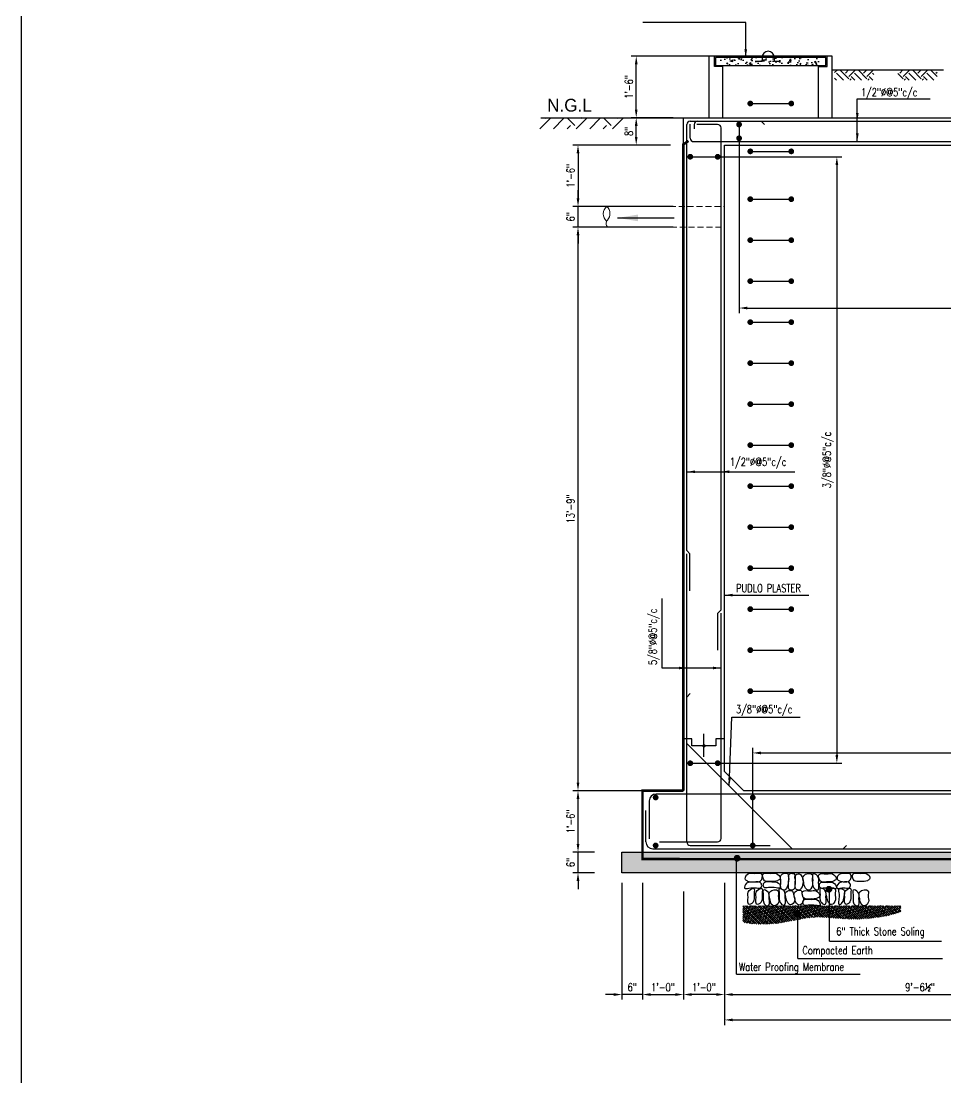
# Model space of a CAD drawing. Extents: x 646443 to 647667, y -185387 to -183933.
# Drawn here: x 646443.5 to 646714.2, y -184553.7 to -184244.3 of the extents above; entities that cross this region are included whole.
import ezdxf

# ---------------------------------------------------------------- set-up
doc = ezdxf.new("R2010")
doc.units = 0
doc.header["$LTSCALE"] = 20
doc.header["$MEASUREMENT"] = 0
doc.header["$PDMODE"] = 32
doc.linetypes.add('HIDDEN', pattern=[0.375, 0.25, -0.125])
doc.layers.get('0').update_dxf_attribs({"linetype": 'CONTINUOUS'})
doc.layers.get('DEFPOINTS').update_dxf_attribs({"linetype": 'CONTINUOUS'})
for name, color, linetype in [('A-TYP-DIM', 1, 'CONTINUOUS'), ('BEAM', 4, 'HIDDEN'), ('COL', 6, 'CONTINUOUS'), ('DIM', 1, 'CONTINUOUS'), ('GROUND LEVEL', 8, 'CONTINUOUS'), ('Hatach Concrete', 8, 'CONTINUOUS'), ('HATCH', 251, 'CONTINUOUS'), ('MH COVER', 52, 'CONTINUOUS'), ('S-HT-COMPACTEARTH', 1, 'CONTINUOUS'), ('S-HT-COMPACTED EARTH', 1, 'CONTINUOUS'), ('S-STONE', 1, 'CONTINUOUS'), ('S-TL', 2, 'CONTINUOUS'), ('SECTION', 4, 'CONTINUOUS'), ('SLAB', 15, 'CONTINUOUS'), ('ST-STEEL', 6, 'CONTINUOUS'), ('Wall', 4, 'CONTINUOUS'), ('Water Supply Details Text', 3, 'CONTINUOUS')]:
    doc.layers.add(name, color=color, linetype=linetype)
doc.layers.add('Text', color=11, linetype='CONTINUOUS', lineweight=5)
doc.styles.add('Century Gothic', font='GOTHIC.TTF')
doc.styles.add('rizwan', font='romans.shx', dxfattribs={"width": 0.75})
doc.dimstyles.new('STYLE-64', dxfattribs={"dimscale": 64, "dimtxt": 0.09375, "dimasz": 0.09375, "dimexe": 0.0625, "dimexo": 0.0625, "dimgap": 0.03125, "dimtad": 1, "dimzin": 3, "dimdsep": 46, "dimlunit": 4, "dimtxsty": 'rizwan', "dimcen": 0.125, "dimdle": 4, "dimclrd": 1, "dimclre": 1, "dimclrt": 2, "dimadec": 0, "dimazin": 0, "dimtfac": 0.5, "dimtix": 1, "dimtmove": 2, "dimatfit": 3, "dimfxl": 0, "dimfrac": 1, "dimtolj": 1, "dimtzin": 3, "dimarcsym": 0})

# ---------------------------------------------------------------- blocks, each defined once
blk = doc.blocks.new('*D8')
at = {"layer": 'A-TYP-DIM', "color": 1, "lineweight": -2, "ltscale": 1.5, "transparency": 16777216}
for p, q in [((646606.51, -184485.19), (646606.51, -184482.79)), ((646611.33, -184487.59), (646605.01, -184487.59)), ((646606.51, -184493.59), (646606.51, -184487.59)), ((646611.33, -184493.59), (646605.01, -184493.59)), ((646606.51, -184495.99), (646606.51, -184498.39))]:
    blk.add_line(p, q, dxfattribs=at)
at = {"layer": 'A-TYP-DIM', "color": 1, "ltscale": 1.5, "transparency": 16777216}
for points in [[(646606.11, -184485.19), (646606.91, -184485.19), (646606.51, -184487.59)], [(646606.11, -184495.99), (646606.91, -184495.99), (646606.51, -184493.59)]]:
    blk.add_solid(points, dxfattribs=at)
at = {"layer": 'DEFPOINTS', "color": 0, "ltscale": 1.5, "transparency": 16777216}
for p in [(646606.51, -184487.59), (646614.33, -184487.59), (646614.33, -184493.59)]:
    blk.add_point(p, dxfattribs=at)
at = {"layer": 'A-TYP-DIM', "color": 2, "ltscale": 1.5, "transparency": 16777216, "insert": (646604.36, -184490.59), "char_height": 2.344, "attachment_point": 5, "rotation": 90, "style": 'rizwan'}
blk.add_mtext('\\A1;6"', dxfattribs=at)
blk = doc.blocks.new('*D9')
at = {"layer": 'A-TYP-DIM', "color": 1, "lineweight": -2, "ltscale": 1.5, "transparency": 16777216}
for p, q in [((646617.33, -184469.59), (646605.01, -184469.59)), ((646606.51, -184485.19), (646606.51, -184471.99)), ((646611.33, -184487.59), (646605.01, -184487.59))]:
    blk.add_line(p, q, dxfattribs=at)
at = {"layer": 'A-TYP-DIM', "color": 1, "ltscale": 1.5, "transparency": 16777216}
for points in [[(646606.11, -184471.99), (646606.91, -184471.99), (646606.51, -184469.59)], [(646606.11, -184485.19), (646606.91, -184485.19), (646606.51, -184487.59)]]:
    blk.add_solid(points, dxfattribs=at)
at = {"layer": 'DEFPOINTS', "color": 0, "ltscale": 1.5, "transparency": 16777216}
for p in [(646606.51, -184469.59), (646620.33, -184469.59), (646614.33, -184487.59)]:
    blk.add_point(p, dxfattribs=at)
at = {"layer": 'A-TYP-DIM', "color": 2, "ltscale": 1.5, "transparency": 16777216, "insert": (646604.36, -184478.59), "char_height": 2.344, "attachment_point": 5, "rotation": 90, "style": 'rizwan'}
blk.add_mtext('\\A1;1\'-6"', dxfattribs=at)
blk = doc.blocks.new('*D10')
at = {"layer": 'A-TYP-DIM', "color": 1, "lineweight": -2, "ltscale": 1.5, "transparency": 16777216}
for p, q in [((646624.62, -184272.59), (646622.06, -184272.59)), ((646623.56, -184278.19), (646623.56, -184274.99)), ((646633.62, -184280.59), (646622.06, -184280.59))]:
    blk.add_line(p, q, dxfattribs=at)
at = {"layer": 'A-TYP-DIM', "color": 1, "ltscale": 1.5, "transparency": 16777216}
for points in [[(646623.16, -184274.99), (646623.96, -184274.99), (646623.56, -184272.59)], [(646623.16, -184278.19), (646623.96, -184278.19), (646623.56, -184280.59)]]:
    blk.add_solid(points, dxfattribs=at)
at = {"layer": 'DEFPOINTS', "color": 0, "ltscale": 1.5, "transparency": 16777216}
for p in [(646623.56, -184272.59), (646627.62, -184272.59), (646636.62, -184280.59)]:
    blk.add_point(p, dxfattribs=at)
at = {"layer": 'A-TYP-DIM', "color": 2, "ltscale": 1.5, "transparency": 16777216, "insert": (646621.42, -184276.59), "char_height": 2.344, "attachment_point": 5, "rotation": 90, "style": 'rizwan'}
blk.add_mtext('\\A1;8"', dxfattribs=at)
blk = doc.blocks.new('*D12')
at = {"layer": 'A-TYP-DIM', "color": 1, "lineweight": -2, "ltscale": 1.5, "transparency": 16777216}
for p, q in [((646649.39, -184500.29), (646649.39, -184530.76)), ((646763.89, -184516.85), (646763.89, -184530.76)), ((646651.79, -184529.26), (646761.49, -184529.26))]:
    blk.add_line(p, q, dxfattribs=at)
at = {"layer": 'A-TYP-DIM', "color": 1, "ltscale": 1.5, "transparency": 16777216}
for points in [[(646651.79, -184528.86), (646651.79, -184529.66), (646649.39, -184529.26)], [(646761.49, -184528.86), (646761.49, -184529.66), (646763.89, -184529.26)]]:
    blk.add_solid(points, dxfattribs=at)
at = {"layer": 'DEFPOINTS', "color": 0, "ltscale": 1.5, "transparency": 16777216}
for p in [(646649.39, -184497.29), (646763.89, -184513.85), (646763.89, -184529.26)]:
    blk.add_point(p, dxfattribs=at)
at = {"layer": 'A-TYP-DIM', "color": 2, "ltscale": 1.5, "transparency": 16777216, "insert": (646706.64, -184527.11), "char_height": 2.3438, "attachment_point": 5, "style": 'rizwan'}
blk.add_mtext('\\A1;9\'-6{\\H0.5x;\\S1#2;}"', dxfattribs=at)
blk = doc.blocks.new('*D13')
at = {"layer": 'A-TYP-DIM', "color": 1, "lineweight": -2, "ltscale": 1.5, "transparency": 16777216}
for p, q in [((646649.39, -184500.29), (646649.39, -184538.19)), ((647009.42, -184500.29), (647009.42, -184538.19)), ((646651.79, -184536.69), (647007.02, -184536.69))]:
    blk.add_line(p, q, dxfattribs=at)
at = {"layer": 'A-TYP-DIM', "color": 1, "ltscale": 1.5, "transparency": 16777216}
for points in [[(646651.79, -184536.29), (646651.79, -184537.09), (646649.39, -184536.69)], [(647007.02, -184536.29), (647007.02, -184537.09), (647009.42, -184536.69)]]:
    blk.add_solid(points, dxfattribs=at)
at = {"layer": 'DEFPOINTS', "color": 0, "ltscale": 1.5, "transparency": 16777216}
for p in [(646649.39, -184497.29), (647009.42, -184497.29), (647009.42, -184536.69)]:
    blk.add_point(p, dxfattribs=at)
at = {"layer": 'A-TYP-DIM', "color": 2, "ltscale": 1.5, "transparency": 16777216, "insert": (646829.4, -184534.54), "char_height": 2.344, "attachment_point": 5, "style": 'rizwan'}
blk.add_mtext('\\A1;30\'-0"', dxfattribs=at)
blk = doc.blocks.new('*D14')
at = {"layer": 'A-TYP-DIM', "color": 1, "lineweight": -2, "ltscale": 1.5, "transparency": 16777216}
for p, q in [((646619.39, -184496.59), (646619.39, -184530.76)), ((646625.39, -184496.59), (646625.39, -184530.76)), ((646616.99, -184529.26), (646614.59, -184529.26)), ((646625.39, -184529.26), (646619.39, -184529.26)), ((646627.79, -184529.26), (646630.19, -184529.26))]:
    blk.add_line(p, q, dxfattribs=at)
at = {"layer": 'A-TYP-DIM', "color": 1, "ltscale": 1.5, "transparency": 16777216}
for points in [[(646616.99, -184528.86), (646616.99, -184529.66), (646619.39, -184529.26)], [(646627.79, -184528.86), (646627.79, -184529.66), (646625.39, -184529.26)]]:
    blk.add_solid(points, dxfattribs=at)
at = {"layer": 'DEFPOINTS', "color": 0, "ltscale": 1.5, "transparency": 16777216}
for p in [(646619.39, -184493.59), (646625.39, -184493.59), (646619.39, -184529.26)]:
    blk.add_point(p, dxfattribs=at)
at = {"layer": 'A-TYP-DIM', "color": 2, "ltscale": 1.5, "transparency": 16777216, "insert": (646622.39, -184527.11), "char_height": 2.344, "attachment_point": 5, "style": 'rizwan'}
blk.add_mtext('\\A1;6"', dxfattribs=at)
blk = doc.blocks.new('*D15')
at = {"layer": 'A-TYP-DIM', "color": 1, "lineweight": -2, "ltscale": 1.5, "transparency": 16777216}
for p, q in [((646649.39, -184496.59), (646649.39, -184530.76)), ((646637.39, -184499.08), (646637.39, -184530.76)), ((646646.99, -184529.26), (646639.79, -184529.26))]:
    blk.add_line(p, q, dxfattribs=at)
at = {"layer": 'A-TYP-DIM', "color": 1, "ltscale": 1.5, "transparency": 16777216}
for points in [[(646639.79, -184528.86), (646639.79, -184529.66), (646637.39, -184529.26)], [(646646.99, -184528.86), (646646.99, -184529.66), (646649.39, -184529.26)]]:
    blk.add_solid(points, dxfattribs=at)
at = {"layer": 'DEFPOINTS', "color": 0, "ltscale": 1.5, "transparency": 16777216}
for p in [(646649.39, -184493.59), (646637.39, -184496.08), (646637.39, -184529.26)]:
    blk.add_point(p, dxfattribs=at)
at = {"layer": 'A-TYP-DIM', "color": 2, "ltscale": 1.5, "transparency": 16777216, "insert": (646643.39, -184527.11), "char_height": 2.344, "attachment_point": 5, "style": 'rizwan'}
blk.add_mtext('\\A1;1\'-0"', dxfattribs=at)
blk = doc.blocks.new('*D16')
at = {"layer": 'A-TYP-DIM', "color": 1, "lineweight": -2, "ltscale": 1.5, "transparency": 16777216}
for p, q in [((646634.39, -184304.59), (646605.01, -184304.59)), ((646606.51, -184467.19), (646606.51, -184306.99)), ((646634.39, -184469.59), (646605.01, -184469.59))]:
    blk.add_line(p, q, dxfattribs=at)
at = {"layer": 'A-TYP-DIM', "color": 1, "ltscale": 1.5, "transparency": 16777216}
for points in [[(646606.11, -184306.99), (646606.91, -184306.99), (646606.51, -184304.59)], [(646606.11, -184467.19), (646606.91, -184467.19), (646606.51, -184469.59)]]:
    blk.add_solid(points, dxfattribs=at)
at = {"layer": 'DEFPOINTS', "color": 0, "ltscale": 1.5, "transparency": 16777216}
for p in [(646606.51, -184304.59), (646637.39, -184304.59), (646637.39, -184469.59)]:
    blk.add_point(p, dxfattribs=at)
at = {"layer": 'A-TYP-DIM', "color": 2, "ltscale": 1.5, "transparency": 16777216, "insert": (646604.36, -184387.09), "char_height": 2.344, "attachment_point": 5, "rotation": 90, "style": 'rizwan'}
blk.add_mtext('\\A1;13\'-9"', dxfattribs=at)
blk = doc.blocks.new('*D17')
at = {"layer": 'A-TYP-DIM', "color": 1, "lineweight": -2, "ltscale": 1.5, "transparency": 16777216}
for p, q in [((646653.68, -184273.68), (646653.68, -184329.8)), ((647005.09, -184274.13), (647005.09, -184329.8)), ((646656.08, -184328.3), (647002.69, -184328.3))]:
    blk.add_line(p, q, dxfattribs=at)
at = {"layer": 'A-TYP-DIM', "color": 1, "ltscale": 1.5, "transparency": 16777216}
for points in [[(646656.08, -184327.9), (646656.08, -184328.7), (646653.68, -184328.3)], [(647002.69, -184327.9), (647002.69, -184328.7), (647005.09, -184328.3)]]:
    blk.add_solid(points, dxfattribs=at)
at = {"layer": 'DEFPOINTS', "color": 0, "ltscale": 1.5, "transparency": 16777216}
for p in [(646653.68, -184270.68), (647005.09, -184271.13), (647005.09, -184328.3)]:
    blk.add_point(p, dxfattribs=at)
at = {"layer": 'A-TYP-DIM', "color": 2, "ltscale": 1.5, "transparency": 16777216, "insert": (646829.39, -184325.76), "char_height": 2.3438, "attachment_point": 5, "style": 'rizwan'}
blk.add_mtext('\\A1;1/2"%%C@5"c/c', dxfattribs=at)
blk = doc.blocks.new('*D18')
at = {"layer": 'A-TYP-DIM', "color": 1, "lineweight": -2, "ltscale": 1.5, "transparency": 16777216}
for p, q in [((646657.68, -184486.7), (646657.68, -184457.04)), ((646660.08, -184458.54), (646992.69, -184458.54)), ((646995.09, -184486.26), (646995.09, -184457.04))]:
    blk.add_line(p, q, dxfattribs=at)
at = {"layer": 'A-TYP-DIM', "color": 1, "ltscale": 1.5, "transparency": 16777216}
for points in [[(646660.08, -184458.14), (646660.08, -184458.94), (646657.68, -184458.54)], [(646992.69, -184458.14), (646992.69, -184458.94), (646995.09, -184458.54)]]:
    blk.add_solid(points, dxfattribs=at)
at = {"layer": 'DEFPOINTS', "color": 0, "ltscale": 1.5, "transparency": 16777216}
for p in [(646995.09, -184458.54), (646657.68, -184489.7), (646995.09, -184489.26)]:
    blk.add_point(p, dxfattribs=at)
at = {"layer": 'A-TYP-DIM', "color": 2, "ltscale": 1.5, "transparency": 16777216, "insert": (646724.87, -184456.01), "char_height": 2.3438, "attachment_point": 5, "style": 'rizwan'}
blk.add_mtext('\\A1;1/2"%%C@5"c/c', dxfattribs=at)
blk = doc.blocks.new('*D19')
at = {"layer": 'A-TYP-DIM', "color": 1, "lineweight": -2, "ltscale": 1.5, "transparency": 16777216}
for p, q in [((646639.01, -184284.02), (646683.8, -184284.02)), ((646682.3, -184286.42), (646682.3, -184459.15)), ((646638.69, -184461.55), (646683.8, -184461.55))]:
    blk.add_line(p, q, dxfattribs=at)
at = {"layer": 'A-TYP-DIM', "color": 1, "ltscale": 1.5, "transparency": 16777216}
for points in [[(646681.9, -184286.42), (646682.7, -184286.42), (646682.3, -184284.02)], [(646681.9, -184459.15), (646682.7, -184459.15), (646682.3, -184461.55)]]:
    blk.add_solid(points, dxfattribs=at)
at = {"layer": 'DEFPOINTS', "color": 0, "ltscale": 1.5, "transparency": 16777216}
for p in [(646636.01, -184284.02), (646635.69, -184461.55), (646682.3, -184461.55)]:
    blk.add_point(p, dxfattribs=at)
at = {"layer": 'A-TYP-DIM', "color": 2, "ltscale": 1.5, "transparency": 16777216, "insert": (646679.76, -184372.78), "char_height": 2.3438, "attachment_point": 5, "rotation": 90, "style": 'rizwan'}
blk.add_mtext('\\A1;3/8"%%C@5"c/c', dxfattribs=at)
blk = doc.blocks.new('*D33')
at = {"layer": 'A-TYP-DIM', "color": 1, "lineweight": -2, "ltscale": 1.5, "transparency": 16777216}
for p, q in [((646646.39, -184254.59), (646622.06, -184254.59)), ((646623.56, -184270.19), (646623.56, -184256.99)), ((646634.39, -184272.59), (646622.06, -184272.59))]:
    blk.add_line(p, q, dxfattribs=at)
at = {"layer": 'A-TYP-DIM', "color": 1, "ltscale": 1.5, "transparency": 16777216}
for points in [[(646623.16, -184256.99), (646623.96, -184256.99), (646623.56, -184254.59)], [(646623.16, -184270.19), (646623.96, -184270.19), (646623.56, -184272.59)]]:
    blk.add_solid(points, dxfattribs=at)
at = {"layer": 'DEFPOINTS', "color": 0, "ltscale": 1.5, "transparency": 16777216}
for p in [(646623.56, -184254.59), (646649.39, -184254.59), (646637.39, -184272.59)]:
    blk.add_point(p, dxfattribs=at)
at = {"layer": 'A-TYP-DIM', "color": 2, "ltscale": 1.5, "transparency": 16777216, "insert": (646621.42, -184263.59), "char_height": 2.344, "attachment_point": 5, "rotation": 90, "style": 'rizwan'}
blk.add_mtext('\\A1;1\'-6"', dxfattribs=at)
blk = doc.blocks.new('*D65')
at = {"layer": 'A-TYP-DIM', "color": 1, "lineweight": -2, "ltscale": 1.5, "transparency": 16777216}
for p, q in [((646606.51, -184296.18), (646606.51, -184293.78)), ((646634.39, -184298.58), (646605.01, -184298.58)), ((646606.51, -184304.59), (646606.51, -184298.58)), ((646634.39, -184304.59), (646605.01, -184304.59)), ((646606.51, -184306.99), (646606.51, -184309.39))]:
    blk.add_line(p, q, dxfattribs=at)
at = {"layer": 'A-TYP-DIM', "color": 1, "ltscale": 1.5, "transparency": 16777216}
for points in [[(646606.11, -184296.18), (646606.91, -184296.18), (646606.51, -184298.58)], [(646606.11, -184306.99), (646606.91, -184306.99), (646606.51, -184304.59)]]:
    blk.add_solid(points, dxfattribs=at)
at = {"layer": 'DEFPOINTS', "color": 0, "ltscale": 1.5, "transparency": 16777216}
for p in [(646606.51, -184298.58), (646637.39, -184298.58), (646637.39, -184304.59)]:
    blk.add_point(p, dxfattribs=at)
at = {"layer": 'A-TYP-DIM', "color": 2, "ltscale": 1.5, "transparency": 16777216, "insert": (646604.36, -184301.58), "char_height": 2.344, "attachment_point": 5, "rotation": 90, "style": 'rizwan'}
blk.add_mtext('\\A1;6"', dxfattribs=at)
blk = doc.blocks.new('*D105')
at = {"layer": 'A-TYP-DIM', "color": 1, "lineweight": -2, "ltscale": 1.5, "transparency": 16777216}
for p, q in [((646633.62, -184280.59), (646605.01, -184280.59)), ((646606.51, -184282.99), (646606.51, -184296.18)), ((646634.39, -184298.58), (646605.01, -184298.58))]:
    blk.add_line(p, q, dxfattribs=at)
at = {"layer": 'A-TYP-DIM', "color": 1, "ltscale": 1.5, "transparency": 16777216}
for points in [[(646606.11, -184282.99), (646606.91, -184282.99), (646606.51, -184280.59)], [(646606.11, -184296.18), (646606.91, -184296.18), (646606.51, -184298.58)]]:
    blk.add_solid(points, dxfattribs=at)
at = {"layer": 'DEFPOINTS', "color": 0, "ltscale": 1.5, "transparency": 16777216}
for p in [(646636.62, -184280.59), (646606.51, -184298.58), (646637.39, -184298.58)]:
    blk.add_point(p, dxfattribs=at)
at = {"layer": 'A-TYP-DIM', "color": 2, "ltscale": 1.5, "transparency": 16777216, "insert": (646604.36, -184289.58), "char_height": 2.344, "attachment_point": 5, "rotation": 90, "style": 'rizwan'}
blk.add_mtext('\\A1;1\'-6"', dxfattribs=at)
blk = doc.blocks.new('*D110')
at = {"layer": 'A-TYP-DIM', "color": 1, "lineweight": -2, "ltscale": 1.5, "transparency": 16777216}
for p, q in [((646625.39, -184496.59), (646625.39, -184530.76)), ((646637.39, -184499.08), (646637.39, -184530.76)), ((646627.79, -184529.26), (646634.99, -184529.26))]:
    blk.add_line(p, q, dxfattribs=at)
at = {"layer": 'A-TYP-DIM', "color": 1, "ltscale": 1.5, "transparency": 16777216}
for points in [[(646627.79, -184528.86), (646627.79, -184529.66), (646625.39, -184529.26)], [(646634.99, -184528.86), (646634.99, -184529.66), (646637.39, -184529.26)]]:
    blk.add_solid(points, dxfattribs=at)
at = {"layer": 'DEFPOINTS', "color": 0, "ltscale": 1.5, "transparency": 16777216}
for p in [(646625.39, -184493.59), (646637.39, -184496.08), (646637.39, -184529.26)]:
    blk.add_point(p, dxfattribs=at)
at = {"layer": 'A-TYP-DIM', "color": 2, "ltscale": 1.5, "transparency": 16777216, "insert": (646631.39, -184527.11), "char_height": 2.344, "attachment_point": 5, "style": 'rizwan'}
blk.add_mtext('\\A1;1\'-0"', dxfattribs=at)

msp = doc.modelspace()

# ---------------------------------------------------------------- hatches: boundary and pattern name
at = {"layer": 'BEAM'}
h = msp.add_hatch(dxfattribs=at)
h.set_pattern_fill('EARTH', color=252, scale=15, angle=45, style=0)
h.set_pattern_definition([(45, (-205.5367, 82.207), (4e-16, 5.303300859), [3.75, -3.75]), (45, (-206.531, 83.2015), (4e-16, 5.303300859), [3.75, -3.75]), (45, (-207.5254, 84.196), (4e-16, 5.303300859), [3.75, -3.75]), (135, (-207.5254, 84.8587), (-5.303300859, 4e-16), [3.75, -3.75]), (135, (-206.531, 85.853), (-5.303300859, 4e-16), [3.75, -3.75]), (135, (-205.5367, 86.8475), (-5.303300859, 4e-16), [3.75, -3.75])])
h.paths.add_polyline_path([(646693.13332, -184258.58591), (646681.64773, -184258.58591), (646681.64773, -184261.58591), (646693.13332, -184261.58591)])
h.paths.add_polyline_path([(646706.66933, -184258.58591), (646700.16215, -184258.58591), (646700.16215, -184261.58591), (646707.6531, -184261.58591, -0.226582246)])
h.paths.add_polyline_path([(646711.64773, -184258.58591), (646706.66933, -184258.58591, 0.226582246), (646707.6531, -184261.58591), (646711.64773, -184261.58591)])
at = {"layer": 'GROUND LEVEL'}
h = msp.add_hatch(dxfattribs=at)
h.set_pattern_fill('EARTH', color=256, scale=30, angle=45, style=0)
h.set_pattern_definition([(45, (645909.549, -185043.807), (9e-16, 10.6066), [7.5, -7.5]), (45, (645907.56, -185041.8185), (9e-16, 10.6066), [7.5, -7.5]), (45, (645905.5714, -185039.83), (9e-16, 10.6066), [7.5, -7.5]), (135, (645905.5714, -185038.504), (-10.6066, 9e-16), [7.5, -7.5]), (135, (645907.56, -185036.515), (-10.6066, 9e-16), [7.5, -7.5]), (135, (645909.549, -185034.5264), (-10.6066, 9e-16), [7.5, -7.5])])
h.paths.add_polyline_path([(646620.0641, -184272.58591), (646595.23314, -184272.58591), (646595.23314, -184275.80013), (646620.0641, -184275.80013)])
at = {"layer": 'Hatach Concrete'}
h = msp.add_hatch(dxfattribs=at)
h.set_pattern_fill('AR-CONC', color=256, scale=0.5, style=0)
h.set_pattern_definition([(50, (646387.2708, -185049.8072), (3.586301, -0.313761), [0.375, -4.125]), (355, (646387.2708, -185049.8072), (-0.693757, 3.76096), [0.3, -3.3]), (100.4514, (646387.5697, -185049.8333), (2.892547, 3.447198), [0.318701, -3.50571]), (46.1842, (646387.271, -185048.807), (5.336205, -0.827595), [0.5625, -6.1875]), (96.6356, (646387.7155, -185048.876), (4.673314, 4.87059), [0.47805, -5.258565]), (351.1842, (646387.271, -185048.807), (4.67331, 4.870593), [0.45, -4.95]), (21, (646387.7708, -185049.0572), (2.984535, -2.013094), [0.375, -4.125]), (326, (646387.7708, -185049.0572), (1.216577, 3.62575), [0.3, -3.3]), (71.4514, (646388.0195, -185049.225), (4.201113, 1.612652), [0.318701, -3.50571]), (37.5, (646387.2708, -185049.8072), (0.0607993, 1.6644693), [0, -3.26, 0, -3.35, 0, -3.3125]), (7.5, (646387.2708, -185049.8072), (1.3153477, 1.9720586), [0, -1.91, 0, -3.185, 0, -1.2625]), (327.5, (646386.1558, -185049.8072), (2.6691122, -0.1127744), [0, -1.25, 0, -3.9, 0, -5.175]), (317.5, (646385.6558, -185049.8072), (2.915931, 0.500525), [0, -1.625, 0, -2.59, 0, -3.675])])
h.paths.add_polyline_path([(646677.61446, -184257.33666), (646677.61446, -184254.93585), (646648.29539, -184254.93585), (646648.29539, -184257.33666)])
at = {"layer": 'HATCH'}
h = msp.add_hatch(dxfattribs=at)
h.set_pattern_fill('AR-CONC', color=256, style=0)
h.set_pattern_definition([(50, (-283.915, -27.793), (7.172601826, -0.62752135), [0.75, -8.25]), (355, (-283.915, -27.793), (-1.38751334, 7.52192134), [0.6, -6.6]), (100.4514445, (-283.317, -27.845), (5.78508847, 6.89439991), [0.63740192, -7.01142112]), (46.1842, (-283.915, -25.793), (10.67241331, -1.65519281), [1.125, -12.375]), (96.6356355, (-283.026, -25.931), (9.34661946, 9.741186), [0.95610342, -10.5171376]), (351.184164, (-283.915, -25.793), (9.34661945, 9.741186), [0.9, -9.90000001]), (21, (-282.915, -26.293), (5.96907052, -4.026188907), [0.75, -8.25]), (326, (-282.915, -26.293), (2.43315332, 7.25150045), [0.6, -6.6]), (71.4514447, (-282.4175, -26.6284), (8.40222377, 3.22531153), [0.6374019, -7.01142112]), (37.5, (-283.915, -27.793), (0.121598553, 3.328938538), [0, -6.52, 0, -6.7, 0, -6.625]), (7.5, (-283.915, -27.793), (2.630695374, 3.944117119), [0, -3.82, 0, -6.37, 0, -2.525]), (327.5, (-286.145, -27.793), (5.338224362, -0.225548717), [0, -2.5, 0, -7.8, 0, -10.35]), (317.5, (-287.145, -27.793), (5.831861693, 1.001049823), [0, -3.25, 0, -5.18, 0, -7.35])])
h.paths.add_polyline_path([(646619.38561, -184487.58591), (646619.38561, -184493.58591), (647039.41573, -184493.58591), (647039.41573, -184487.58591)])
at = {"layer": 'S-HT-COMPACTEARTH'}
h = msp.add_hatch(dxfattribs=at)
h.set_pattern_fill('ANSI38', color=256, scale=3.522187, angle=90, style=0)
h.set_pattern_definition([(135, (628055.8301, -205803.1422), (-0.311320333, -0.311320333), []), (225, (628055.8301, -205803.1422), (-0.311320333, -0.933961), [1.100683594, -0.660410156])])
edge = h.paths.add_edge_path()
edge.add_line((646701.04441, -184503.28261), (646701.04855, -184505.04619))
edge.add_line((646654.7521, -184503.28261), (646654.7521, -184508.16707))
edge.add_line((646701.04441, -184503.28261), (646654.7521, -184503.28261))
edge.add_spline(control_points=[(646654.7521, -184508.16707), (646664.62167, -184509.84689), (646672.99138, -184505.12878), (646687.8287, -184508.13599), (646699.12163, -184505.92965), (646701.00969, -184505.06009), (646701.04855, -184505.04619)], knot_values=[42.627176515, 42.627176515, 42.627176515, 42.627176515, 218.411360061, 327.750443762, 435.233499191, 435.526548898, 435.526548898, 435.526548898, 435.526548898], degree=3, periodic=0)

# ---------------------------------------------------------------- linework, layer by layer
msp.add_lwpolyline([(646665.58312, -184256.11484), (646664.00572, -184256.11484), (646664.00572, -184254.93585, 1), (646660.4045, -184254.93585), (646660.4045, -184256.11484), (646658.82711, -184256.11484)], format="xyb")
at = {"layer": 'A-TYP-DIM', "ltscale": 1.5}
for p, q in [((646643.38561, -184459.66222), (646643.38561, -184452.90618)), ((646639.88561, -184454.36093), (646637.38561, -184454.36093)), ((646639.88561, -184456.46682), (646639.88561, -184454.36093)), ((646646.88561, -184456.46682), (646639.88561, -184456.46682)), ((646649.40854, -184454.36093, 0.10874), (646646.88561, -184454.36093)), ((646646.88561, -184454.36093), (646646.88561, -184456.46682))]:
    msp.add_line(p, q, dxfattribs=at)
at = {"layer": 'A-TYP-DIM', "ltscale": 1.5, "const_width": 0.5}
msp.add_lwpolyline([(646643.63561, -184456.46682, 1), (646643.13561, -184456.46682, 1)], format="xyb", close=True, dxfattribs=at)
at = {"layer": 'COL', "linetype": 'ByBlock'}
for p, q in [((646639.38561, -184273.58591), (647019.38561, -184273.58591)), ((646661.10056, -184274.58591), (646660.10056, -184273.58591)), ((646638.38561, -184399.26158), (646638.38561, -184274.58591)), ((646639.38561, -184278.58591), (646639.38561, -184274.46205)), ((646640.50043, -184274.58591), (646640.50043, -184275.86934)), ((646647.38561, -184274.58591), (646641.29178, -184274.58591)), ((646648.38561, -184416.6081), (646648.38561, -184275.58591)), ((646640.38561, -184279.58591), (647018.38561, -184279.58591)), ((646638.38561, -184484.58591), (646638.38561, -184400.26158)), ((646648.38561, -184483.58591), (646648.38561, -184417.6081)), ((646639.38561, -184441.17989), (646638.38561, -184442.17989)), ((646669.21404, -184486.58591), (646638.38561, -184455.75748)), ((647029.41573, -184470.58591), (646629.38561, -184470.58591)), ((646627.38561, -184472.58591), (646627.38561, -184483.70746)), ((646628.38561, -184486.58591), (647030.41573, -184486.58591)), ((646630.33254, -184484.58591), (646647.38561, -184484.58591)), ((646639.38561, -184485.58591), (646662.76609, -184485.58591)), ((646685.14143, -184485.58591), (646684.14143, -184486.58591))]:
    msp.add_line(p, q, dxfattribs=at)
at = {"layer": 'COL'}
msp.add_line((646626.38561, -184484.58591), (646626.38561, -184475.36077), dxfattribs=at)
at = {"layer": 'COL', "linetype": 'ByBlock', "const_width": 0.84375}
for points in [[(646653.67631, -184274.99411, -1), (646653.67631, -184274.15036, -1)], [(646653.67631, -184278.1777, 1), (646653.67631, -184279.02145, 1)], [(646639.37324, -184284.43864, -1), (646639.37324, -184283.59489, -1)], [(646647.39798, -184284.43864, 1), (646647.39798, -184283.59489, 1)], [(646639.37324, -184461.97395, -1), (646639.37324, -184461.1302, -1)], [(646647.39798, -184461.97395, 1), (646647.39798, -184461.1302, 1)], [(646629.24061, -184471.99411, -1), (646629.24061, -184471.15036, -1)], [(646657.67631, -184471.99411, -1), (646657.67631, -184471.15036, -1)], [(646629.24061, -184486.04662, -1), (646629.24061, -184485.20287, -1)], [(646657.67631, -184486.04662, -1), (646657.67631, -184485.20287, -1)]]:
    msp.add_lwpolyline(points, format="xyb", close=True, dxfattribs=at)
at = {"layer": 'COL', "color": 1, "linetype": 'HIDDEN', "const_width": 0.75927}
for points in [[(646637.38561, -184469.58591), (646637.38561, -184280.38377), (646638.85101, -184279.38377)], [(646637.38561, -184469.58591), (646625.38561, -184469.58591), (646625.38561, -184487.58591), (646625.38561, -184489.58591), (646637.38561, -184489.62492)], [(647021.38561, -184489.58591), (647021.38561, -184489.62492), (646637.38561, -184489.62492)]]:
    msp.add_lwpolyline(points, dxfattribs=at)
at = {"layer": 'COL', "linetype": 'ByBlock'}
for centre, radius, start, end in [((646639.38561, -184274.58591), 1, 90, 180), ((646641.50043, -184274.58591), 1, 90, 180), ((646647.38561, -184275.58591), 1, 0, 90), ((646640.38561, -184278.58591), 1, 180, 270), ((646629.38561, -184472.58591), 2, 90, 180), ((646647.38561, -184483.58591), 1, 270, 0), ((646639.38561, -184484.58591), 1, 180, 270)]:
    msp.add_arc(centre, radius, start, end, dxfattribs=at)
at = {"layer": 'COL'}
msp.add_arc((646628.38561, -184484.58591), 2, 180, 270, dxfattribs=at)
at = {"layer": 'DEFPOINTS'}
msp.add_lwpolyline([(646443.46119, -185386.84809), (647667.16213, -185386.84809), (647667.16213, -184063.6904), (646443.46119, -184063.6904)], close=True, dxfattribs=at)
at = {"layer": 'GROUND LEVEL'}
msp.add_lwpolyline([(646595.58751, -184272.58591), (646637.38561, -184272.58591)], dxfattribs=at)
at = {"layer": 'MH COVER'}
msp.add_lwpolyline([(646679.11446, -184254.93585), (646646.79539, -184254.93585), (646646.79539, -184257.33666), (646679.11446, -184257.33666)], close=True, dxfattribs=at)
at = {"layer": 'MH COVER', "linetype": 'ByBlock', "const_width": 0.84375}
for points in [[(646656.95492, -184268.85602, -1), (646656.95492, -184268.01227, -1)], [(646668.95492, -184268.85602, -1), (646668.95492, -184268.01227, -1)], [(646656.95492, -184282.85602, -1), (646656.95492, -184282.01227, -1)], [(646668.95492, -184282.85602, -1), (646668.95492, -184282.01227, -1)], [(646656.95492, -184296.85602, -1), (646656.95492, -184296.01227, -1)], [(646668.95492, -184296.85602, -1), (646668.95492, -184296.01227, -1)], [(646656.95492, -184308.85602, -1), (646656.95492, -184308.01227, -1)], [(646668.95492, -184308.85602, -1), (646668.95492, -184308.01227, -1)], [(646656.95492, -184320.85602, -1), (646656.95492, -184320.01227, -1)], [(646668.95492, -184320.85602, -1), (646668.95492, -184320.01227, -1)], [(646656.95492, -184332.85602, -1), (646656.95492, -184332.01227, -1)], [(646668.95492, -184332.85602, -1), (646668.95492, -184332.01227, -1)], [(646656.95492, -184344.85602, -1), (646656.95492, -184344.01227, -1)], [(646668.95492, -184344.85602, -1), (646668.95492, -184344.01227, -1)], [(646656.95492, -184356.85602, -1), (646656.95492, -184356.01227, -1)], [(646668.95492, -184356.85602, -1), (646668.95492, -184356.01227, -1)], [(646656.95492, -184368.85602, -1), (646656.95492, -184368.01227, -1)], [(646668.95492, -184368.85602, -1), (646668.95492, -184368.01227, -1)], [(646656.95492, -184380.85602, -1), (646656.95492, -184380.01227, -1)], [(646668.95492, -184380.85602, -1), (646668.95492, -184380.01227, -1)], [(646656.95492, -184392.85602, -1), (646656.95492, -184392.01227, -1)], [(646668.95492, -184392.85602, -1), (646668.95492, -184392.01227, -1)], [(646656.95492, -184404.85602, -1), (646656.95492, -184404.01227, -1)], [(646668.95492, -184404.85602, -1), (646668.95492, -184404.01227, -1)], [(646656.95492, -184416.85602, -1), (646656.95492, -184416.01227, -1)], [(646668.95492, -184416.85602, -1), (646668.95492, -184416.01227, -1)], [(646656.95492, -184428.85602, -1), (646656.95492, -184428.01227, -1)], [(646668.95492, -184428.85602, -1), (646668.95492, -184428.01227, -1)], [(646656.95492, -184440.85602, -1), (646656.95492, -184440.01227, -1)], [(646668.95492, -184440.85602, -1), (646668.95492, -184440.01227, -1)]]:
    msp.add_lwpolyline(points, format="xyb", close=True, dxfattribs=at)
at = {"layer": 'MH COVER'}
for points in [[(646656.95492, -184268.43415), (646668.95492, -184268.43415)], [(646656.95492, -184282.43415), (646668.95492, -184282.43415)], [(646656.95492, -184296.43415), (646668.95492, -184296.43415)], [(646656.95492, -184308.43415), (646668.95492, -184308.43415)], [(646656.95492, -184320.43415), (646668.95492, -184320.43415)], [(646656.95492, -184332.43415), (646668.95492, -184332.43415)], [(646656.95492, -184344.43415), (646668.95492, -184344.43415)], [(646656.95492, -184356.43415), (646668.95492, -184356.43415)], [(646656.95492, -184368.43415), (646668.95492, -184368.43415)], [(646656.95492, -184380.43415), (646668.95492, -184380.43415)], [(646656.95492, -184392.43415), (646668.95492, -184392.43415)], [(646656.95492, -184404.43415), (646668.95492, -184404.43415)], [(646656.95492, -184416.43415), (646668.95492, -184416.43415)], [(646656.95492, -184428.43415), (646668.95492, -184428.43415)], [(646656.95492, -184440.43415), (646668.95492, -184440.43415)]]:
    msp.add_lwpolyline(points, dxfattribs=at)
at = {"layer": 'S-HT-COMPACTED EARTH'}
msp.add_lwpolyline([(647021.38561, -184487.58591), (647039.41573, -184487.58591), (647039.41573, -184493.58591), (646619.38561, -184493.58591), (646619.38561, -184487.58591), (646637.38561, -184487.58591)], dxfattribs=at)
at = {"layer": 'S-STONE'}
for points in [[(646657.92427, -184496.24127, -0.10874), (646656.15408, -184496.03938, -0.10874), (646655.3923, -184495.38526, -0.10874), (646656.47324, -184493.91131, -0.10874), (646658.22543, -184493.89108, -0.10874), (646660.35049, -184494.06249, -0.10874), (646659.95812, -184496.02144, -0.10874), (646658.45871, -184496.27236, -0.10874), (646657.92427, -184496.24127, -0.10874)], [(646663.13781, -184496.1497, -0.10874), (646664.908, -184495.94781, -0.10874), (646665.66978, -184495.29369, -0.10874), (646664.58884, -184493.81974, -0.10874), (646662.83665, -184493.79951, -0.10874), (646660.71159, -184493.97092, -0.10874), (646661.10396, -184495.92987, -0.10874), (646662.60337, -184496.18079, -0.10874), (646663.13781, -184496.1497, -0.10874)], [(646665.92067, -184496.82182, -0.10874), (646665.90136, -184498.07695, -0.10874), (646666.69857, -184498.6874, -0.10874), (646668.11805, -184495.7044, -0.10874), (646668.13159, -184495.03898, -0.10874), (646667.95993, -184493.88809, -0.10874), (646665.89551, -184494.42755, -0.10874), (646665.89551, -184495.71289, -0.10874), (646665.92067, -184496.82182, -0.10874)], [(646668.31227, -184495.40737, -0.10874), (646668.84114, -184498.73482, -0.10874), (646669.55799, -184498.55434, -0.10874), (646669.98581, -184496.3869, -0.10874), (646669.66613, -184493.87568, -0.10874), (646668.33942, -184494.00388, -0.10874), (646668.31227, -184495.40737, -0.10874)], [(646672.58656, -184496.40224, -0.10874), (646673.14929, -184498.0927, -0.10874), (646673.94649, -184498.70315, -0.10874), (646675.16574, -184497.34139, -0.10874), (646675.04742, -184495.65156, -0.10874), (646675.02684, -184494.11084, -0.10874), (646672.58656, -184494.47699, -0.10874), (646672.44587, -184495.88571, -0.10874), (646672.58656, -184496.40224, -0.10874)], [(646676.95507, -184496.43402, -0.10874), (646676.57561, -184498.67414, -0.10874), (646675.88447, -184498.35208, -0.10874), (646675.28154, -184497.41355, -0.10874), (646675.20604, -184495.1957, -0.10874), (646675.26688, -184493.94528, -0.10874), (646676.6407, -184494.53012, -0.10874), (646676.95507, -184496.43402, -0.10874)], [(646679.54306, -184496.29996, -0.10874), (646681.31325, -184496.09808, -0.10874), (646682.07502, -184495.44396, -0.10874), (646680.99409, -184493.97, -0.10874), (646679.2419, -184493.94978, -0.10874), (646677.11684, -184494.12118, -0.10874), (646677.50921, -184496.08013, -0.10874), (646679.00862, -184496.33106, -0.10874), (646679.54306, -184496.29996, -0.10874)], [(646683.89106, -184496.21701, -0.10874), (646683.12087, -184496.01512, -0.10874), (646682.35909, -184495.361, -0.10874), (646683.44003, -184493.88705, -0.10874), (646684.19222, -184493.86682, -0.10874), (646686.31727, -184494.03823, -0.10874), (646685.92491, -184495.99718, -0.10874), (646684.4255, -184496.2481, -0.10874), (646683.89106, -184496.21701, -0.10874)], [(646689.45705, -184496.1497, -0.10874), (646691.22724, -184495.94781, -0.10874), (646691.98902, -184495.29369, -0.10874), (646690.90808, -184493.81974, -0.10874), (646689.15589, -184493.79951, -0.10874), (646687.03083, -184493.97092, -0.10874), (646687.4232, -184495.92987, -0.10874), (646688.92261, -184496.18079, -0.10874), (646689.45705, -184496.1497, -0.10874)], [(646657.78627, -184496.39161, -0.10874), (646660.20235, -184496.83292, -0.10874), (646660.15955, -184497.90127, -0.10874), (646658.7658, -184498.06515, -0.10874), (646656.54795, -184498.14065, -0.10874), (646655.29753, -184498.07981, -0.10874), (646655.88237, -184496.70599, -0.10874), (646657.78627, -184496.39161, -0.10874)], [(646663.27581, -184496.30004, -0.10874), (646660.85973, -184496.74135, -0.10874), (646660.90253, -184497.8097, -0.10874), (646662.29628, -184497.97358, -0.10874), (646664.51413, -184498.04908, -0.10874), (646665.76455, -184497.98824, -0.10874), (646665.17971, -184496.61442, -0.10874), (646663.27581, -184496.30004, -0.10874)], [(646670.19964, -184496.85726, -0.10874), (646670.18033, -184498.1124, -0.10874), (646670.97753, -184498.72284, -0.10874), (646672.39701, -184495.73985, -0.10874), (646672.23673, -184495.07993, -0.10874), (646671.30579, -184493.93319, -0.10874), (646670.10241, -184494.46904, -0.10874), (646670.17447, -184495.74834, -0.10874), (646670.19964, -184496.85726, -0.10874)], [(646679.68106, -184496.45031, -0.10874), (646677.26498, -184496.89161, -0.10874), (646677.30778, -184497.95997, -0.10874), (646678.70153, -184498.12385, -0.10874), (646680.91938, -184498.19934, -0.10874), (646682.1698, -184498.1385, -0.10874), (646681.58496, -184496.76468, -0.10874), (646679.68106, -184496.45031, -0.10874)], [(646683.75305, -184496.36735, -0.10874), (646686.16913, -184496.80866, -0.10874), (646686.12634, -184497.87701, -0.10874), (646684.73259, -184498.04089, -0.10874), (646683.51474, -184498.11639, -0.10874), (646682.26432, -184498.05555, -0.10874), (646682.84915, -184496.68173, -0.10874), (646683.75305, -184496.36735, -0.10874)], [(646656.33136, -184500.71036, -0.10874), (646656.71082, -184502.95048, -0.10874), (646657.40197, -184502.62842, -0.10874), (646658.0049, -184501.68989, -0.10874), (646658.0804, -184499.47204, -0.10874), (646658.01956, -184498.22162, -0.10874), (646656.64574, -184498.80646, -0.10874), (646656.33136, -184500.71036, -0.10874)], [(646658.6688, -184500.71036, -0.10874), (646659.04826, -184502.95048, -0.10874), (646659.73941, -184502.62842, -0.10874), (646660.34234, -184501.68989, -0.10874), (646660.41784, -184499.47204, -0.10874), (646660.357, -184498.22162, -0.10874), (646658.98318, -184498.80646, -0.10874), (646658.6688, -184500.71036, -0.10874)], [(646662.463, -184501.1905, -0.10874), (646662.08354, -184503.27924, -0.10874), (646661.39239, -184503.10856, -0.10874), (646660.78946, -184502.17003, -0.10874), (646660.71397, -184499.95218, -0.10874), (646660.77481, -184498.70176, -0.10874), (646662.14863, -184499.2866, -0.10874), (646662.463, -184501.1905, -0.10874)], [(646662.68959, -184501.16824, -0.10874), (646663.25232, -184502.8587, -0.10874), (646664.04953, -184503.31777, -0.10874), (646665.26878, -184502.10738, -0.10874), (646665.15045, -184500.41755, -0.10874), (646665.12988, -184498.87684, -0.10874), (646662.68959, -184499.24299, -0.10874), (646662.54891, -184500.65171, -0.10874), (646662.68959, -184501.16824, -0.10874)], [(646667.14822, -184500.8401, -0.10874), (646666.76876, -184503.08022, -0.10874), (646666.07762, -184502.75816, -0.10874), (646665.47469, -184501.81963, -0.10874), (646665.39919, -184499.60178, -0.10874), (646665.46003, -184498.35136, -0.10874), (646666.83385, -184498.9362, -0.10874), (646667.14822, -184500.8401, -0.10874)], [(646667.37897, -184500.73951, -0.10874), (646667.9417, -184502.42997, -0.10874), (646668.7389, -184503.04041, -0.10874), (646669.95815, -184501.67865, -0.10874), (646669.61647, -184499.95998, -0.10874), (646669.26648, -184499.01209, -0.10874), (646667.34417, -184499.2863, -0.10874), (646667.23828, -184500.22298, -0.10874), (646667.37897, -184500.73951, -0.10874)], [(646669.90122, -184500.79855, -0.10874), (646670.46396, -184502.48901, -0.10874), (646671.26116, -184503.09946, -0.10874), (646672.48041, -184501.7377, -0.10874), (646672.13872, -184500.01903, -0.10874), (646671.80909, -184498.82257, -0.10874), (646670.09249, -184499.18988, -0.10874), (646669.76054, -184500.28202, -0.10874), (646669.90122, -184500.79855, -0.10874)], [(646674.74502, -184501.28022, -0.10874), (646676.51521, -184501.07833, -0.10874), (646677.27698, -184500.42421, -0.10874), (646676.19605, -184498.95026, -0.10874), (646674.44386, -184498.93003, -0.10874), (646672.3188, -184499.10144, -0.10874), (646672.71117, -184501.06039, -0.10874), (646674.21057, -184501.31132, -0.10874), (646674.74502, -184501.28022, -0.10874)], [(646679.10567, -184500.65411, -0.10874), (646678.72621, -184502.89424, -0.10874), (646678.03507, -184502.57218, -0.10874), (646677.43213, -184501.63365, -0.10874), (646677.35664, -184499.4158, -0.10874), (646677.41748, -184498.16538, -0.10874), (646678.7913, -184498.75021, -0.10874), (646679.10567, -184500.65411, -0.10874)], [(646679.33226, -184500.63185, -0.10874), (646679.895, -184502.32232, -0.10874), (646680.6922, -184502.93276, -0.10874), (646681.91145, -184501.571, -0.10874), (646681.79312, -184499.88117, -0.10874), (646681.77255, -184498.34046, -0.10874), (646679.33226, -184498.7066, -0.10874), (646679.19158, -184500.11532, -0.10874), (646679.33226, -184500.63185, -0.10874)], [(646684.409, -184500.66384, -0.10874), (646683.84626, -184502.3543, -0.10874), (646683.04906, -184502.96475, -0.10874), (646682.82981, -184501.60298, -0.10874), (646682.94814, -184499.91316, -0.10874), (646682.96871, -184498.37244, -0.10874), (646684.409, -184498.73859, -0.10874), (646684.54968, -184500.14731, -0.10874), (646684.409, -184500.66384, -0.10874)], [(646684.63559, -184500.6861, -0.10874), (646685.01505, -184502.92622, -0.10874), (646685.70619, -184502.60416, -0.10874), (646686.30913, -184501.66563, -0.10874), (646686.38462, -184499.44778, -0.10874), (646686.32378, -184498.19736, -0.10874), (646684.94996, -184498.7822, -0.10874), (646684.63559, -184500.6861, -0.10874)], [(646688.78224, -184501.1905, -0.10874), (646688.40278, -184503.27798, -0.10874), (646687.71163, -184503.10856, -0.10874), (646687.1087, -184502.17003, -0.10874), (646687.03321, -184499.95218, -0.10874), (646687.09405, -184498.70176, -0.10874), (646688.46786, -184499.2866, -0.10874), (646688.78224, -184501.1905, -0.10874)], [(646689.00883, -184501.16824, -0.10874), (646689.57156, -184502.8587, -0.10874), (646690.36877, -184503.31651, -0.10874), (646691.58802, -184502.10738, -0.10874), (646691.46969, -184500.41755, -0.10874), (646691.44912, -184498.87684, -0.10874), (646689.00883, -184499.24299, -0.10874), (646688.86815, -184500.65171, -0.10874), (646689.00883, -184501.16824, -0.10874)], [(646674.88302, -184501.43056, -0.10874), (646672.46694, -184501.87187, -0.10874), (646672.50974, -184502.94023, -0.10874), (646673.90349, -184503.1041, -0.10874), (646676.12134, -184503.1796, -0.10874), (646677.37176, -184503.11876, -0.10874), (646676.78692, -184501.74494, -0.10874), (646674.88302, -184501.43056, -0.10874)]]:
    msp.add_spline(points, degree=3, dxfattribs=at)
at = {"layer": 'S-TL'}
for p, q in [((646652.9274, -184523.25642, -0.10874), (646652.91789, -184489.11283, -0.10874)), ((646680.17084, -184513.61913, -0.10874), (646680.17084, -184498.18577, -0.10874)), ((646670.91747, -184518.67803, -0.10874), (646670.91747, -184505.15416, -0.10874)), ((646680.17084, -184513.61913, -0.10874), (646712.92008, -184513.61913, -0.10874)), ((646670.91747, -184518.67803, -0.10874), (646713.19082, -184518.67803, -0.10874)), ((646652.9257, -184523.25642, -0.10874), (646689.07786, -184523.26584))]:
    msp.add_line(p, q, dxfattribs=at)
at = {"layer": 'S-TL', "const_width": 0.98993, "elevation": -0.10874}
for points in [[(646653.60282, -184489.35632, -1), (646652.61289, -184489.35632, -1)], [(646679.48591, -184498.42926, 1), (646680.47584, -184498.42926, 1)], [(646670.23254, -184505.44888, 1), (646671.22247, -184505.44888, 1)]]:
    msp.add_lwpolyline(points, format="xyb", close=True, dxfattribs=at)
at = {"layer": 'SECTION'}
for p, q in [((646637.38561, -184272.58591), (647021.38561, -184272.58591)), ((646637.38561, -184469.58591), (646637.38561, -184272.58591)), ((646649.38561, -184463.92905), (646649.38561, -184280.58591)), ((646649.38561, -184280.58591), (646763.88561, -184280.58591)), ((646655.04246, -184469.58591), (646649.38561, -184463.92905)), ((646759.22876, -184469.58591), (646655.04246, -184469.58591))]:
    msp.add_line(p, q, dxfattribs=at)
for points in [[(646637.38561, -184469.58591), (646625.38561, -184469.58591), (646625.38561, -184487.58591), (646637.38561, -184487.58591)], [(646625.38561, -184487.58591), (647021.38561, -184487.58591)]]:
    msp.add_lwpolyline(points, dxfattribs=at)
at = {"layer": 'SLAB'}
for p, q in [((646680.95492, -184254.58591), (646644.95492, -184254.58591)), ((646680.95492, -184258.58591), (646713.55209, -184258.58591))]:
    msp.add_line(p, q, dxfattribs=at)
at = {"layer": 'ST-STEEL'}
for p, q in [((646639.29937, -184400.26158), (646638.38561, -184399.26158)), ((646639.29937, -184411.0612), (646639.29937, -184400.26158)), ((646647.47184, -184417.6081), (646648.38561, -184416.6081)), ((646647.47184, -184428.40772), (646647.47184, -184417.6081))]:
    msp.add_line(p, q, dxfattribs=at)
at = {"layer": 'Wall'}
for points in [[(646644.95492, -184272.58591), (646644.95492, -184254.58591)], [(646648.95492, -184272.58591), (646648.95492, -184257.58591), (646646.45492, -184257.58591), (646646.45492, -184254.58591)], [(646676.95492, -184272.58591), (646676.95492, -184257.58591), (646679.45492, -184257.58591), (646679.45492, -184254.58591)], [(646680.95492, -184272.58591), (646680.95492, -184254.58591)]]:
    msp.add_lwpolyline(points, dxfattribs=at)
at = {"layer": 'Water Supply Details Text', "color": 3, "linetype": 'Continuous', "lineweight": 0, "ltscale": 0.35}
msp.add_lwpolyline([(646615.27657, -184304.58581, -0.449510671), (646615.10564, -184302.54975, 0.413097807), (646614.99177, -184298.58661, 0.480731612), (646614.8613, -184302.83092, 0.520597952)], format="xyb", dxfattribs=at)
at = {"layer": 'Water Supply Details Text', "color": 3, "linetype": 'HIDDEN', "lineweight": 0, "ltscale": 0.35}
for points in [[(646614.99177, -184298.58661), (646649.38561, -184298.58251)], [(646615.27973, -184304.58576), (646649.38561, -184304.58591)]]:
    msp.add_lwpolyline(points, dxfattribs=at)

# ---------------------------------------------------------------- texts
at = {"layer": 'A-TYP-DIM', "color": 2, "ltscale": 1.5, "style": 'rizwan', "width": 0.75}
for s, p in [('1/2"%%C@5"c/c', (646689.36366, -184266.29292)), ('1/2"%%C@5"c/c', (646650.99321, -184374.49085)), ('PUDLO PLASTER', (646652.83093, -184411.47258)), ('3/8"%%C@5"c/c', (646652.78345, -184446.92422)), ('6" Thick Stone Soling', (646682.13509, -184511.9364, -0.10874)), ('Compacted Earth', (646672.23555, -184517.48532, -0.10874)), ('Water Proofing Membrane', (646653.66422, -184522.33419))]:
    msp.add_text(s, height=2.34375, dxfattribs=at).set_placement(p)
msp.add_text('5/8"%%C@5"c/c', height=2.34375, rotation=90, dxfattribs=at).set_placement((646629.55767, -184432.80271))
at = {"layer": 'Text', "style": 'Century Gothic'}
msp.add_text('N.G.L', height=3.75, dxfattribs=at).set_placement((646597.46484, -184270.79886))

# ---------------------------------------------------------------- dimensions: what is measured, and where the dimension line sits
at = {"layer": 'A-TYP-DIM', "ltscale": 1.5}
for base, p1, p2, angle, picture, middle in [((646623.56471, -184254.58591), (646637.38561, -184272.58591), (646649.38561, -184254.58591), 90, '*D33', (646621.41962, -184263.58591)), ((646623.56471, -184272.58591), (646636.6183, -184280.58591), (646627.6183, -184272.58591), 270, '*D10', (646621.41962, -184276.58591)), ((646606.50708, -184298.58359), (646636.6183, -184280.58591), (646637.38561, -184298.58359), 270, '*D105', (646604.36199, -184289.58475)), ((646606.50708, -184298.58359), (646637.38561, -184304.58587), (646637.38561, -184298.58359), 90, '*D65', (646604.36199, -184301.58473)), ((646606.50708, -184469.58591), (646614.32798, -184487.58591), (646620.32798, -184469.58591), 270, '*D9', (646604.36199, -184478.58591)), ((646637.38561, -184529.25582), (646625.38561, -184493.58591), (646637.38561, -184496.07725), 180, '*D110', (646631.38561, -184527.11073)), ((646763.88561, -184529.25582), (646649.38561, -184497.28789), (646763.88561, -184513.85272), 180, '*D12', (646706.63561, -184527.11073))]:
    dim = msp.add_linear_dim(base=base, p1=p1, p2=p2, angle=angle, dimstyle='STYLE-64', override={"dimscale": 24, "dimtxt": 0.097656, "dimasz": 0.1, "dimexo": 0.125, "dimdec": 4, "dimtmove": 0, "dimatfit": 2}, dxfattribs=at)
    dim.commit()
    dim.dimension.update_dxf_attribs({"geometry": picture, "text_midpoint": middle})
dim = msp.add_linear_dim(base=(647005.09491, -184328.29596), p1=(646653.67631, -184270.68444), p2=(647005.09491, -184271.12654), text='1/2"%%C@5"c/c', dimstyle='STYLE-64', override={"dimscale": 24, "dimtxt": 0.097656, "dimasz": 0.1, "dimexo": 0.125, "dimdec": 4, "dimtmove": 0, "dimatfit": 2}, dxfattribs=at)
dim.commit()
dim.dimension.update_dxf_attribs({"geometry": '*D17', "text_midpoint": (646829.38561, -184325.76025)})
dim = msp.add_linear_dim(base=(646682.29785, -184461.55207), p1=(646636.01265, -184284.01676), p2=(646635.69269, -184461.55207), angle=90, text='3/8"%%C@5"c/c', dimstyle='STYLE-64', override={"dimscale": 24, "dimtxt": 0.097656, "dimasz": 0.1, "dimexo": 0.125, "dimdec": 4, "dimtmove": 0, "dimatfit": 2}, dxfattribs=at)
dim.commit()
dim.dimension.update_dxf_attribs({"geometry": '*D19', "text_midpoint": (646679.76214, -184372.78442)})
for p1, p2, distance, picture, middle in [((646637.38561, -184469.58591), (646637.38561, -184304.58587), 30.87853, '*D16', (646604.36199, -184387.08589)), ((646614.32798, -184493.58591), (646614.32798, -184487.58591), 7.8209, '*D8', (646604.36199, -184490.58591)), ((646649.38561, -184497.28789), (647009.41573, -184497.28789), -39.39716, '*D13', (646829.40067, -184534.53997))]:
    dim = msp.add_aligned_dim(p1=p1, p2=p2, distance=distance, dimstyle='STYLE-64', override={"dimscale": 24, "dimtxt": 0.097656, "dimasz": 0.1, "dimexo": 0.125, "dimdec": 4, "dimtmove": 0, "dimatfit": 2}, dxfattribs=at)
    dim.commit()
    dim.dimension.update_dxf_attribs({"geometry": picture, "text_midpoint": middle})
dim = msp.add_linear_dim(base=(646995.09491, -184458.54154), p1=(646657.67631, -184489.69583), p2=(646995.09491, -184489.26226), text='1/2"%%C@5"c/c', dimstyle='STYLE-64', override={"dimscale": 24, "dimtxt": 0.097656, "dimasz": 0.1, "dimexo": 0.125, "dimdec": 4, "dimtmove": 0, "dimatfit": 2}, dxfattribs=at)
dim.commit()
dim.dimension.update_dxf_attribs({"geometry": '*D18', "text_midpoint": (646724.86641, -184458.54154), "dimtype": 160})
for base, p1, p2, picture, middle in [((646619.38561, -184529.25582), (646625.38561, -184493.58591), (646619.38561, -184493.58591), '*D14', (646622.38561, -184527.11073)), ((646637.38561, -184529.25582), (646649.38561, -184493.58591), (646637.38561, -184496.07725), '*D15', (646643.38561, -184527.11073))]:
    dim = msp.add_linear_dim(base=base, p1=p1, p2=p2, dimstyle='STYLE-64', override={"dimscale": 24, "dimtxt": 0.097656, "dimasz": 0.1, "dimexo": 0.125, "dimdec": 4, "dimtmove": 0, "dimatfit": 2}, dxfattribs=at)
    dim.commit()
    dim.dimension.update_dxf_attribs({"geometry": picture, "text_midpoint": middle})

# ---------------------------------------------------------------- leaders
for points in [[(646655.61085, -184254.93585), (646655.61085, -184244.71155), (646625.53142, -184244.71155)], [(646688.28502, -184279.58591), (646688.28502, -184267.08393), (646709.59959, -184267.08393)], [(646688.28502, -184273.58591), (646688.28502, -184267.08393), (646709.59959, -184267.08393)], [(646638.38561, -184376.22918), (646670.04418, -184376.22918)], [(646648.38561, -184376.22918), (646670.04418, -184376.22918)], [(646649.38561, -184412.34079), (646674.05581, -184412.34079)], [(646650.79982, -184468.17169), (646651.50693, -184448.05307), (646671.60479, -184448.05307)]]:
    msp.add_leader(points, dimstyle='STYLE-64', override={"dimscale": 24, "dimtxt": 0.097656, "dimasz": 0.1, "dimexo": 0.125, "dimdec": 4, "dimtmove": 0, "dimatfit": 2}, dxfattribs=at)
at = {"layer": 'COL'}
msp.add_leader([(646618.12092, -184301.91611), (646634.65755, -184301.91611)], dimstyle='STYLE-64', override={"dimgap": 0.03125, "dimtad": 0, "dimfxl": 2, "dimarcsym": 1}, dxfattribs=at)
at = {"layer": 'DIM', "ltscale": 1.5}
for points in [[(646648.38561, -184433.67525), (646631.18545, -184433.67525), (646631.18545, -184413.30887)], [(646638.38561, -184433.67525), (646631.18545, -184433.67525), (646631.18545, -184413.30887)]]:
    msp.add_leader(points, dimstyle='STYLE-64', override={"dimscale": 24, "dimtxt": 0.097656, "dimasz": 0.097656, "dimexe": 0.03, "dimexo": 0.03, "dimtmove": 0}, dxfattribs=at)

doc.saveas('drawing.dxf')
